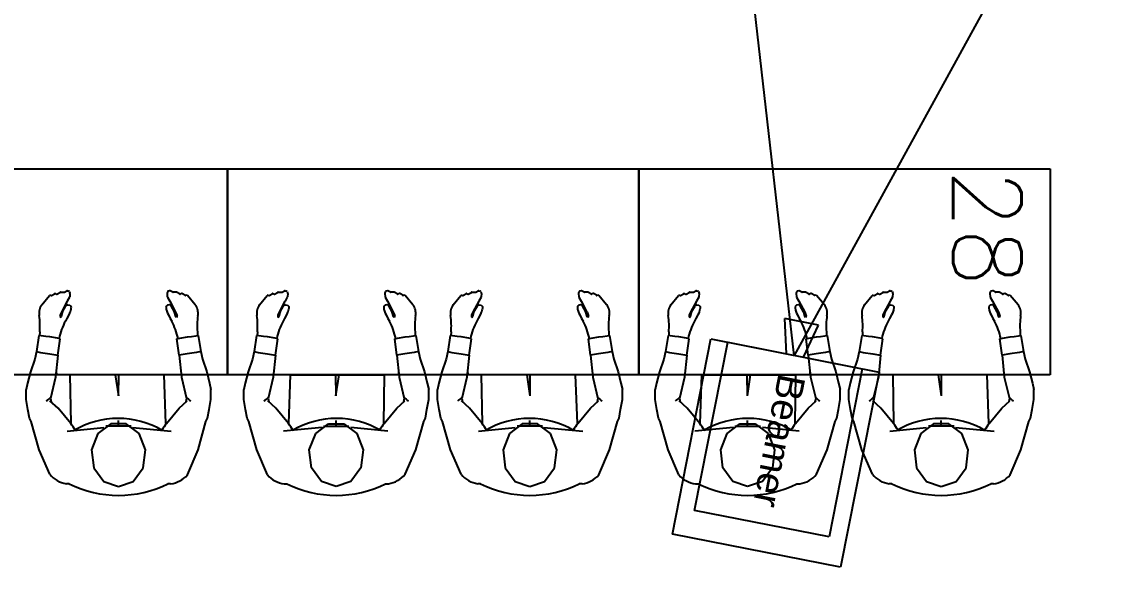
# Model space of a CAD drawing. Header units: metres. Extents: x -1 to 148, y -1 to 108.
# Drawn here: x 37.406 to 40.569, y 45.834 to 47.425 of the extents above; entities that cross this region are included whole.
import ezdxf

# ---------------------------------------------------------------- set-up
doc = ezdxf.new("R2010")
doc.units = ezdxf.units.M
doc.header["$MEASUREMENT"] = 0
doc.layers.add('Unchanged', color=8, linetype='CONTINUOUS')
doc.styles.add('ARIAL', font='arial.ttf')
doc.styles.get("Standard").update_dxf_attribs({"font": 'romans.shx', "width": 0.7})

msp = doc.modelspace()

# ---------------------------------------------------------------- linework, layer by layer
at = {"layer": 'Unchanged'}
for p, q in [((39.6584, 46.4516), (39.1351, 51.0387)), ((41.8823, 50.4976), (39.6584, 46.4516)), ((37.5103, 46.6312), (37.5172, 46.6357)), ((37.5187, 46.6361), (37.5289, 46.6361)), ((37.5301, 46.6364), (37.5373, 46.6399)), ((37.539, 46.6401), (37.5425, 46.6395)), ((37.5446, 46.6379), (37.5462, 46.6341)), ((37.8315, 46.6379), (37.8299, 46.6341)), ((37.8372, 46.6401), (37.8337, 46.6395)), ((37.846, 46.6364), (37.8389, 46.6399)), ((37.8574, 46.6361), (37.8473, 46.6361)), ((37.8658, 46.6312), (37.859, 46.6357)), ((38.1454, 46.6312), (38.1522, 46.6357)), ((38.1538, 46.6361), (38.1639, 46.6361)), ((38.1652, 46.6364), (38.1723, 46.6399)), ((38.174, 46.6401), (38.1776, 46.6395)), ((38.1797, 46.6379), (38.1813, 46.6341)), ((38.4666, 46.6379), (38.465, 46.6341)), ((38.4722, 46.6401), (38.4687, 46.6395)), ((38.4811, 46.6364), (38.4739, 46.6399)), ((38.4925, 46.6361), (38.4823, 46.6361)), ((38.5009, 46.6312), (38.494, 46.6357)), ((38.7103, 46.6312), (38.7172, 46.6357)), ((38.7187, 46.6361), (38.7289, 46.6361)), ((38.7301, 46.6364), (38.7373, 46.6399)), ((38.739, 46.6401), (38.7425, 46.6395)), ((38.7446, 46.6379), (38.7462, 46.6341)), ((39.0315, 46.6379), (39.0299, 46.6341)), ((39.0372, 46.6401), (39.0337, 46.6395)), ((39.046, 46.6364), (39.0389, 46.6399)), ((39.0574, 46.6361), (39.0473, 46.6361)), ((39.0658, 46.6312), (39.059, 46.6357)), ((39.3454, 46.6312), (39.3522, 46.6357)), ((39.3538, 46.6361), (39.3639, 46.6361)), ((39.3652, 46.6364), (39.3723, 46.6399)), ((39.374, 46.6401), (39.3776, 46.6395)), ((39.3797, 46.6379), (39.3813, 46.6341)), ((39.6666, 46.6379), (39.665, 46.6341)), ((39.6722, 46.6401), (39.6687, 46.6395)), ((39.6811, 46.6364), (39.6739, 46.6399)), ((39.6925, 46.6361), (39.6823, 46.6361)), ((39.7009, 46.6312), (39.694, 46.6357)), ((39.9103, 46.6312), (39.9172, 46.6357)), ((39.9187, 46.6361), (39.9289, 46.6361)), ((39.9301, 46.6364), (39.9373, 46.6399)), ((39.939, 46.6401), (39.9425, 46.6395)), ((39.9446, 46.6379), (39.9462, 46.6341)), ((40.2315, 46.6379), (40.2299, 46.6341)), ((40.2372, 46.6401), (40.2337, 46.6395)), ((40.246, 46.6364), (40.2389, 46.6399)), ((40.2574, 46.6361), (40.2473, 46.6361)), ((40.2658, 46.6312), (40.259, 46.6357)), ((37.4643, 46.5998), (37.4868, 46.6261)), ((37.4892, 46.6271), (37.4926, 46.6269)), ((37.4943, 46.6273), (37.501, 46.6317)), ((37.5033, 46.6321), (37.5081, 46.6308)), ((37.5386, 46.6101), (37.5217, 46.5784)), ((37.5454, 46.6216), (37.5386, 46.6102)), ((37.5465, 46.6328), (37.5457, 46.6229)), ((37.8297, 46.6328), (37.8304, 46.6229)), ((37.8308, 46.6216), (37.8376, 46.6102)), ((37.8376, 46.6101), (37.8544, 46.5784)), ((37.8728, 46.6321), (37.8681, 46.6308)), ((37.8818, 46.6273), (37.8751, 46.6317)), ((37.887, 46.6271), (37.8836, 46.6269)), ((37.9119, 46.5998), (37.8893, 46.6261)), ((38.0993, 46.5998), (38.1219, 46.6261)), ((38.1242, 46.6271), (38.1276, 46.6269)), ((38.1294, 46.6273), (38.1361, 46.6317)), ((38.1384, 46.6321), (38.1431, 46.6308)), ((38.1736, 46.6101), (38.1568, 46.5784)), ((38.1804, 46.6216), (38.1737, 46.6102)), ((38.1815, 46.6328), (38.1808, 46.6229)), ((38.4647, 46.6328), (38.4655, 46.6229)), ((38.4658, 46.6216), (38.4726, 46.6102)), ((38.4727, 46.6101), (38.4895, 46.5784)), ((38.5079, 46.6321), (38.5032, 46.6308)), ((38.5169, 46.6273), (38.5102, 46.6317)), ((38.522, 46.6271), (38.5186, 46.6269)), ((38.5469, 46.5998), (38.5244, 46.6261)), ((38.6643, 46.5998), (38.6868, 46.6261)), ((38.6892, 46.6271), (38.6926, 46.6269)), ((38.6943, 46.6273), (38.701, 46.6317)), ((38.7033, 46.6321), (38.7081, 46.6308)), ((38.7386, 46.6101), (38.7217, 46.5784)), ((38.7454, 46.6216), (38.7386, 46.6102)), ((38.7465, 46.6328), (38.7457, 46.6229)), ((39.0297, 46.6328), (39.0304, 46.6229)), ((39.0308, 46.6216), (39.0376, 46.6102)), ((39.0376, 46.6101), (39.0544, 46.5784)), ((39.0728, 46.6321), (39.0681, 46.6308)), ((39.0818, 46.6273), (39.0751, 46.6317)), ((39.087, 46.6271), (39.0836, 46.6269)), ((39.1119, 46.5998), (39.0893, 46.6261)), ((39.2993, 46.5998), (39.3219, 46.6261)), ((39.3242, 46.6271), (39.3276, 46.6269)), ((39.3294, 46.6273), (39.3361, 46.6317)), ((39.3384, 46.6321), (39.3431, 46.6308)), ((39.3736, 46.6101), (39.3568, 46.5784)), ((39.3804, 46.6216), (39.3737, 46.6102)), ((39.3815, 46.6328), (39.3808, 46.6229)), ((39.6647, 46.6328), (39.6655, 46.6229)), ((39.6658, 46.6216), (39.6726, 46.6102)), ((39.6727, 46.6101), (39.6895, 46.5784)), ((39.7079, 46.6321), (39.7032, 46.6308)), ((39.7169, 46.6273), (39.7102, 46.6317)), ((39.722, 46.6271), (39.7186, 46.6269)), ((39.7469, 46.5998), (39.7244, 46.6261)), ((39.8643, 46.5998), (39.8868, 46.6261)), ((39.8892, 46.6271), (39.8926, 46.6269)), ((39.8943, 46.6273), (39.901, 46.6317)), ((39.9033, 46.6321), (39.9081, 46.6308)), ((39.9386, 46.6101), (39.9217, 46.5784)), ((39.9454, 46.6216), (39.9386, 46.6102)), ((39.9465, 46.6328), (39.9457, 46.6229)), ((40.2297, 46.6328), (40.2304, 46.6229)), ((40.2308, 46.6216), (40.2376, 46.6102)), ((40.2376, 46.6101), (40.2544, 46.5784)), ((40.2728, 46.6321), (40.2681, 46.6308)), ((40.2818, 46.6273), (40.2751, 46.6317)), ((40.287, 46.6271), (40.2836, 46.6269)), ((40.3119, 46.5998), (40.2893, 46.6261)), ((37.5216, 46.5782), (37.5179, 46.5692)), ((37.5213, 46.5649), (37.5245, 46.5779)), ((37.5247, 46.5785), (37.5347, 46.5965)), ((37.5365, 46.598), (37.5391, 46.5997)), ((37.5403, 46.5998), (37.5456, 46.5988)), ((37.5452, 46.5752), (37.5427, 46.5701)), ((37.5467, 46.5784), (37.5452, 46.5752)), ((37.5456, 46.5988), (37.5479, 46.5963)), ((37.5482, 46.5837), (37.5467, 46.5784)), ((37.5479, 46.5963), (37.5494, 46.5941)), ((37.5489, 46.5862), (37.5482, 46.5837)), ((37.5494, 46.5895), (37.5489, 46.5862)), ((37.5494, 46.5941), (37.5496, 46.5926)), ((37.5496, 46.5926), (37.5494, 46.5895)), ((37.8267, 46.5941), (37.8265, 46.5926)), ((37.8265, 46.5926), (37.8268, 46.5895)), ((37.8283, 46.5963), (37.8267, 46.5941)), ((37.8268, 46.5895), (37.8273, 46.5862)), ((37.8273, 46.5862), (37.828, 46.5837)), ((37.828, 46.5837), (37.8295, 46.5784)), ((37.8306, 46.5988), (37.8283, 46.5963)), ((37.8295, 46.5784), (37.8309, 46.5752)), ((37.8358, 46.5998), (37.8306, 46.5988)), ((37.8309, 46.5752), (37.8335, 46.5701)), ((37.8397, 46.598), (37.837, 46.5997)), ((37.8514, 46.5785), (37.8415, 46.5965)), ((37.8549, 46.5649), (37.8516, 46.5779)), ((37.8546, 46.5782), (37.8582, 46.5692)), ((38.1567, 46.5782), (38.153, 46.5692)), ((38.1563, 46.5649), (38.1596, 46.5779)), ((38.1598, 46.5785), (38.1697, 46.5965)), ((38.1716, 46.598), (38.1742, 46.5997)), ((38.1754, 46.5998), (38.1806, 46.5988)), ((38.1803, 46.5752), (38.1777, 46.5701)), ((38.1817, 46.5784), (38.1803, 46.5752)), ((38.1806, 46.5988), (38.1829, 46.5963)), ((38.1832, 46.5837), (38.1817, 46.5784)), ((38.1829, 46.5963), (38.1845, 46.5941)), ((38.1839, 46.5862), (38.1832, 46.5837)), ((38.1844, 46.5895), (38.1839, 46.5862)), ((38.1847, 46.5926), (38.1844, 46.5895)), ((38.1845, 46.5941), (38.1847, 46.5926)), ((38.4618, 46.5941), (38.4616, 46.5926)), ((38.4616, 46.5926), (38.4618, 46.5895)), ((38.4633, 46.5963), (38.4618, 46.5941)), ((38.4618, 46.5895), (38.4623, 46.5862)), ((38.4623, 46.5862), (38.463, 46.5837)), ((38.463, 46.5837), (38.4645, 46.5784)), ((38.4656, 46.5988), (38.4633, 46.5963)), ((38.4645, 46.5784), (38.466, 46.5752)), ((38.4709, 46.5998), (38.4656, 46.5988)), ((38.466, 46.5752), (38.4685, 46.5701)), ((38.4747, 46.598), (38.4721, 46.5997)), ((38.4865, 46.5785), (38.4765, 46.5965)), ((38.4899, 46.5649), (38.4867, 46.5779)), ((38.4896, 46.5782), (38.4933, 46.5692)), ((38.7216, 46.5782), (38.7179, 46.5692)), ((38.7213, 46.5649), (38.7245, 46.5779)), ((38.7247, 46.5785), (38.7347, 46.5965)), ((38.7365, 46.598), (38.7391, 46.5997)), ((38.7403, 46.5998), (38.7456, 46.5988)), ((38.7452, 46.5752), (38.7427, 46.5701)), ((38.7467, 46.5784), (38.7452, 46.5752)), ((38.7456, 46.5988), (38.7479, 46.5963)), ((38.7482, 46.5837), (38.7467, 46.5784)), ((38.7479, 46.5963), (38.7494, 46.5941)), ((38.7489, 46.5862), (38.7482, 46.5837)), ((38.7494, 46.5895), (38.7489, 46.5862)), ((38.7494, 46.5941), (38.7496, 46.5926)), ((38.7496, 46.5926), (38.7494, 46.5895)), ((39.0267, 46.5941), (39.0265, 46.5926)), ((39.0265, 46.5926), (39.0268, 46.5895)), ((39.0283, 46.5963), (39.0267, 46.5941)), ((39.0268, 46.5895), (39.0273, 46.5862)), ((39.0273, 46.5862), (39.028, 46.5837)), ((39.028, 46.5837), (39.0295, 46.5784)), ((39.0306, 46.5988), (39.0283, 46.5963)), ((39.0295, 46.5784), (39.0309, 46.5752)), ((39.0358, 46.5998), (39.0306, 46.5988)), ((39.0309, 46.5752), (39.0335, 46.5701)), ((39.0397, 46.598), (39.037, 46.5997)), ((39.0514, 46.5785), (39.0415, 46.5965)), ((39.0549, 46.5649), (39.0516, 46.5779)), ((39.0546, 46.5782), (39.0582, 46.5692)), ((39.3567, 46.5782), (39.353, 46.5692)), ((39.3563, 46.5649), (39.3596, 46.5779)), ((39.3598, 46.5785), (39.3697, 46.5965)), ((39.3716, 46.598), (39.3742, 46.5997)), ((39.3754, 46.5998), (39.3806, 46.5988)), ((39.3803, 46.5752), (39.3777, 46.5701)), ((39.3817, 46.5784), (39.3803, 46.5752)), ((39.3806, 46.5988), (39.3829, 46.5963)), ((39.3832, 46.5837), (39.3817, 46.5784)), ((39.3829, 46.5963), (39.3845, 46.5941)), ((39.3839, 46.5862), (39.3832, 46.5837)), ((39.3844, 46.5895), (39.3839, 46.5862)), ((39.3847, 46.5926), (39.3844, 46.5895)), ((39.3845, 46.5941), (39.3847, 46.5926)), ((39.6618, 46.5941), (39.6616, 46.5926)), ((39.6616, 46.5926), (39.6618, 46.5895)), ((39.6633, 46.5963), (39.6618, 46.5941)), ((39.6618, 46.5895), (39.6623, 46.5862)), ((39.6623, 46.5862), (39.663, 46.5837)), ((39.663, 46.5837), (39.6645, 46.5784)), ((39.6656, 46.5988), (39.6633, 46.5963)), ((39.6645, 46.5784), (39.666, 46.5752)), ((39.6709, 46.5998), (39.6656, 46.5988)), ((39.666, 46.5752), (39.6685, 46.5701)), ((39.6747, 46.598), (39.6721, 46.5997)), ((39.6865, 46.5785), (39.6765, 46.5965)), ((39.6899, 46.5649), (39.6867, 46.5779)), ((39.6896, 46.5782), (39.6933, 46.5692)), ((39.9216, 46.5782), (39.9179, 46.5692)), ((39.9213, 46.5649), (39.9245, 46.5779)), ((39.9247, 46.5785), (39.9347, 46.5965)), ((39.9365, 46.598), (39.9391, 46.5997)), ((39.9403, 46.5998), (39.9456, 46.5988)), ((39.9452, 46.5752), (39.9427, 46.5701)), ((39.9467, 46.5784), (39.9452, 46.5752)), ((39.9456, 46.5988), (39.9479, 46.5963)), ((39.9482, 46.5837), (39.9467, 46.5784)), ((39.9479, 46.5963), (39.9494, 46.5941)), ((39.9489, 46.5862), (39.9482, 46.5837)), ((39.9494, 46.5895), (39.9489, 46.5862)), ((39.9494, 46.5941), (39.9496, 46.5926)), ((39.9496, 46.5926), (39.9494, 46.5895)), ((40.2267, 46.5941), (40.2265, 46.5926)), ((40.2265, 46.5926), (40.2268, 46.5895)), ((40.2283, 46.5963), (40.2267, 46.5941)), ((40.2268, 46.5895), (40.2273, 46.5862)), ((40.2273, 46.5862), (40.228, 46.5837)), ((40.228, 46.5837), (40.2295, 46.5784)), ((40.2306, 46.5988), (40.2283, 46.5963)), ((40.2295, 46.5784), (40.2309, 46.5752)), ((40.2358, 46.5998), (40.2306, 46.5988)), ((40.2309, 46.5752), (40.2335, 46.5701)), ((40.2397, 46.598), (40.237, 46.5997)), ((40.2514, 46.5785), (40.2415, 46.5965)), ((40.2549, 46.5649), (40.2516, 46.5779)), ((40.2546, 46.5782), (40.2582, 46.5692)), ((37.5178, 46.5686), (37.5173, 46.5661)), ((37.5184, 46.5634), (37.5193, 46.5627)), ((37.5193, 46.5627), (37.5201, 46.5632)), ((37.5374, 46.5591), (37.533, 46.5518)), ((37.5427, 46.5701), (37.5374, 46.5591)), ((37.8335, 46.5701), (37.8388, 46.5591)), ((37.8388, 46.5591), (37.8431, 46.5518)), ((37.8569, 46.5627), (37.8561, 46.5632)), ((37.8577, 46.5634), (37.8569, 46.5627)), ((37.8584, 46.5686), (37.8588, 46.5661)), ((38.1528, 46.5686), (38.1524, 46.5661)), ((38.1535, 46.5634), (38.1543, 46.5627)), ((38.1543, 46.5627), (38.1551, 46.5632)), ((38.1724, 46.5591), (38.1681, 46.5518)), ((38.1777, 46.5701), (38.1724, 46.5591)), ((38.4685, 46.5701), (38.4738, 46.5591)), ((38.4738, 46.5591), (38.4782, 46.5518)), ((38.4919, 46.5627), (38.4911, 46.5632)), ((38.4928, 46.5634), (38.4919, 46.5627)), ((38.4935, 46.5686), (38.4939, 46.5661)), ((38.7178, 46.5686), (38.7173, 46.5661)), ((38.7184, 46.5634), (38.7193, 46.5627)), ((38.7193, 46.5627), (38.7201, 46.5632)), ((38.7374, 46.5591), (38.733, 46.5518)), ((38.7427, 46.5701), (38.7374, 46.5591)), ((39.0335, 46.5701), (39.0388, 46.5591)), ((39.0388, 46.5591), (39.0431, 46.5518)), ((39.0569, 46.5627), (39.0561, 46.5632)), ((39.0577, 46.5634), (39.0569, 46.5627)), ((39.0584, 46.5686), (39.0588, 46.5661)), ((39.3528, 46.5686), (39.3524, 46.5661)), ((39.3535, 46.5634), (39.3543, 46.5627)), ((39.3543, 46.5627), (39.3551, 46.5632)), ((39.3724, 46.5591), (39.3681, 46.5518)), ((39.3777, 46.5701), (39.3724, 46.5591)), ((39.7296, 46.5399), (39.6315, 46.5593)), ((39.6367, 46.4563), (39.6315, 46.5593)), ((39.6685, 46.5701), (39.6738, 46.5591)), ((39.6738, 46.5591), (39.6782, 46.5518)), ((39.6857, 46.4467), (39.7296, 46.5399)), ((39.6919, 46.5627), (39.6911, 46.5632)), ((39.6928, 46.5634), (39.6919, 46.5627)), ((39.6935, 46.5686), (39.6939, 46.5661)), ((39.9178, 46.5686), (39.9173, 46.5661)), ((39.9184, 46.5634), (39.9193, 46.5627)), ((39.9193, 46.5627), (39.9201, 46.5632)), ((39.9374, 46.5591), (39.933, 46.5518)), ((39.9427, 46.5701), (39.9374, 46.5591)), ((40.2335, 46.5701), (40.2388, 46.5591)), ((40.2388, 46.5591), (40.2431, 46.5518)), ((40.2569, 46.5627), (40.2561, 46.5632)), ((40.2577, 46.5634), (40.2569, 46.5627)), ((40.2584, 46.5686), (40.2588, 46.5661)), ((37.4559, 46.5102), (37.4484, 46.4632)), ((37.4625, 46.5092), (37.4559, 46.5102)), ((37.4581, 46.5202), (37.4577, 46.51)), ((37.4581, 46.5202), (37.4577, 46.51)), ((37.4756, 46.5074), (37.4625, 46.5092)), ((37.4873, 46.5056), (37.4756, 46.5074)), ((37.8889, 46.5056), (37.9006, 46.5074)), ((37.9006, 46.5074), (37.9136, 46.5092)), ((37.9136, 46.5092), (37.9203, 46.5102)), ((37.918, 46.5202), (37.9185, 46.51)), ((37.918, 46.5202), (37.9185, 46.51)), ((37.9203, 46.5102), (37.9278, 46.4632)), ((38.0909, 46.5102), (38.0834, 46.4632)), ((38.0976, 46.5092), (38.0909, 46.5102)), ((38.0932, 46.5202), (38.0928, 46.51)), ((38.0932, 46.5202), (38.0928, 46.51)), ((38.1107, 46.5074), (38.0976, 46.5092)), ((38.1223, 46.5056), (38.1107, 46.5074)), ((38.5239, 46.5056), (38.5356, 46.5074)), ((38.5356, 46.5074), (38.5487, 46.5092)), ((38.5487, 46.5092), (38.5553, 46.5102)), ((38.5531, 46.5202), (38.5535, 46.51)), ((38.5531, 46.5202), (38.5535, 46.51)), ((38.5553, 46.5102), (38.5628, 46.4632)), ((38.6559, 46.5102), (38.6484, 46.4632)), ((38.6625, 46.5092), (38.6559, 46.5102)), ((38.6581, 46.5202), (38.6577, 46.51)), ((38.6581, 46.5202), (38.6577, 46.51)), ((38.6756, 46.5074), (38.6625, 46.5092)), ((38.6873, 46.5056), (38.6756, 46.5074)), ((39.0889, 46.5056), (39.1006, 46.5074)), ((39.1006, 46.5074), (39.1136, 46.5092)), ((39.1136, 46.5092), (39.1203, 46.5102)), ((39.118, 46.5202), (39.1185, 46.51)), ((39.118, 46.5202), (39.1185, 46.51)), ((39.1203, 46.5102), (39.1278, 46.4632)), ((39.2909, 46.5102), (39.2834, 46.4632)), ((39.2976, 46.5092), (39.2909, 46.5102)), ((39.2932, 46.5202), (39.2928, 46.51)), ((39.2932, 46.5202), (39.2928, 46.51)), ((39.3107, 46.5074), (39.2976, 46.5092)), ((39.3223, 46.5056), (39.3107, 46.5074)), ((39.7239, 46.5056), (39.7356, 46.5074)), ((39.7356, 46.5074), (39.7487, 46.5092)), ((39.7487, 46.5092), (39.7553, 46.5102)), ((39.7531, 46.5202), (39.7535, 46.51)), ((39.7531, 46.5202), (39.7535, 46.51)), ((39.7553, 46.5102), (39.7628, 46.4632)), ((39.8559, 46.5102), (39.8484, 46.4632)), ((39.8625, 46.5092), (39.8559, 46.5102)), ((39.8581, 46.5202), (39.8577, 46.51)), ((39.8581, 46.5202), (39.8577, 46.51)), ((39.8756, 46.5074), (39.8625, 46.5092)), ((39.8873, 46.5056), (39.8756, 46.5074)), ((40.2889, 46.5056), (40.3006, 46.5074)), ((40.3006, 46.5074), (40.3136, 46.5092)), ((40.3136, 46.5092), (40.3203, 46.5102)), ((40.318, 46.5202), (40.3185, 46.51)), ((40.318, 46.5202), (40.3185, 46.51)), ((40.3203, 46.5102), (40.3278, 46.4632)), ((37.5096, 46.5018), (37.4873, 46.5056)), ((37.5176, 46.5005), (37.5096, 46.5018)), ((37.5111, 46.4523), (37.5176, 46.5005)), ((37.8586, 46.5005), (37.8666, 46.5018)), ((37.8651, 46.4523), (37.8586, 46.5005)), ((37.8666, 46.5018), (37.8889, 46.5056)), ((38.1446, 46.5018), (38.1223, 46.5056)), ((38.1526, 46.5005), (38.1446, 46.5018)), ((38.1461, 46.4523), (38.1526, 46.5005)), ((38.4936, 46.5005), (38.5016, 46.5018)), ((38.5001, 46.4523), (38.4936, 46.5005)), ((38.5016, 46.5018), (38.5239, 46.5056)), ((38.7096, 46.5018), (38.6873, 46.5056)), ((38.7176, 46.5005), (38.7096, 46.5018)), ((38.7111, 46.4523), (38.7176, 46.5005)), ((39.0586, 46.5005), (39.0666, 46.5018)), ((39.0651, 46.4523), (39.0586, 46.5005)), ((39.0666, 46.5018), (39.0889, 46.5056)), ((39.3035, 45.931), (39.416, 46.5)), ((39.3446, 46.5018), (39.3223, 46.5056)), ((39.3526, 46.5005), (39.3446, 46.5018)), ((39.3461, 46.4523), (39.3526, 46.5005)), ((39.3684, 45.9997), (39.465, 46.4902)), ((39.416, 46.5), (39.9065, 46.403)), ((39.465, 46.4902), (39.8575, 46.4129)), ((39.6936, 46.5005), (39.7016, 46.5018)), ((39.7001, 46.4523), (39.6936, 46.5005)), ((39.7016, 46.5018), (39.7239, 46.5056)), ((39.9096, 46.5018), (39.8873, 46.5056)), ((39.9176, 46.5005), (39.9096, 46.5018)), ((39.9111, 46.4523), (39.9176, 46.5005)), ((40.2586, 46.5005), (40.2666, 46.5018)), ((40.2651, 46.4523), (40.2586, 46.5005)), ((40.2666, 46.5018), (40.2889, 46.5056)), ((37.4484, 46.4632), (37.4435, 46.4407)), ((37.4487, 46.4647), (37.4484, 46.4632)), ((37.4484, 46.4632), (37.4605, 46.4605)), ((37.4605, 46.4605), (37.4879, 46.4562)), ((37.4879, 46.4562), (37.5111, 46.4523)), ((37.5111, 46.4523), (37.5044, 46.3884)), ((37.8883, 46.4562), (37.8651, 46.4523)), ((37.8651, 46.4523), (37.8718, 46.3884)), ((37.9157, 46.4605), (37.8883, 46.4562)), ((37.9278, 46.4632), (37.9157, 46.4605)), ((37.9274, 46.4647), (37.9278, 46.4632)), ((37.9278, 46.4632), (37.9326, 46.4407)), ((38.0834, 46.4632), (38.0786, 46.4407)), ((38.0838, 46.4647), (38.0834, 46.4632)), ((38.0834, 46.4632), (38.0956, 46.4605)), ((38.0956, 46.4605), (38.1229, 46.4562)), ((38.1229, 46.4562), (38.1461, 46.4523)), ((38.1461, 46.4523), (38.1394, 46.3884)), ((38.5233, 46.4562), (38.5001, 46.4523)), ((38.5001, 46.4523), (38.5068, 46.3884)), ((38.5507, 46.4605), (38.5233, 46.4562)), ((38.5628, 46.4632), (38.5507, 46.4605)), ((38.5625, 46.4647), (38.5628, 46.4632)), ((38.5628, 46.4632), (38.5677, 46.4407)), ((38.6484, 46.4632), (38.6435, 46.4407)), ((38.6487, 46.4647), (38.6484, 46.4632)), ((38.6484, 46.4632), (38.6605, 46.4605)), ((38.6605, 46.4605), (38.6879, 46.4562)), ((38.6879, 46.4562), (38.7111, 46.4523)), ((38.7111, 46.4523), (38.7044, 46.3884)), ((39.0883, 46.4562), (39.0651, 46.4523)), ((39.0651, 46.4523), (39.0718, 46.3884)), ((39.1157, 46.4605), (39.0883, 46.4562)), ((39.1278, 46.4632), (39.1157, 46.4605)), ((39.1274, 46.4647), (39.1278, 46.4632)), ((39.1278, 46.4632), (39.1326, 46.4407)), ((39.2834, 46.4632), (39.2786, 46.4407)), ((39.2838, 46.4647), (39.2834, 46.4632)), ((39.2834, 46.4632), (39.2956, 46.4605)), ((39.2956, 46.4605), (39.3229, 46.4562)), ((39.3229, 46.4562), (39.3461, 46.4523)), ((39.3461, 46.4523), (39.3394, 46.3884)), ((39.6367, 46.4563), (39.6857, 46.4467)), ((39.6612, 46.4516), (39.6612, 46.4516)), ((39.7233, 46.4562), (39.7001, 46.4523)), ((39.7001, 46.4523), (39.7068, 46.3884)), ((39.7507, 46.4605), (39.7233, 46.4562)), ((39.7628, 46.4632), (39.7507, 46.4605)), ((39.7625, 46.4647), (39.7628, 46.4632)), ((39.7628, 46.4632), (39.7677, 46.4407)), ((39.8484, 46.4632), (39.8435, 46.4407)), ((39.8487, 46.4647), (39.8484, 46.4632)), ((39.8484, 46.4632), (39.8605, 46.4605)), ((39.8605, 46.4605), (39.8879, 46.4562)), ((39.8879, 46.4562), (39.9111, 46.4523)), ((39.9111, 46.4523), (39.9044, 46.3884)), ((40.2883, 46.4562), (40.2651, 46.4523)), ((40.2651, 46.4523), (40.2718, 46.3884)), ((40.3157, 46.4605), (40.2883, 46.4562)), ((40.3278, 46.4632), (40.3157, 46.4605)), ((40.3274, 46.4647), (40.3278, 46.4632)), ((40.3278, 46.4632), (40.3326, 46.4407)), ((37.4435, 46.4407), (37.431, 46.4043)), ((37.9326, 46.4407), (37.9452, 46.4043)), ((38.0786, 46.4407), (38.0661, 46.4043)), ((38.5677, 46.4407), (38.5802, 46.4043)), ((38.6435, 46.4407), (38.631, 46.4043)), ((39.1326, 46.4407), (39.1452, 46.4043)), ((39.2786, 46.4407), (39.2661, 46.4043)), ((39.8575, 46.4129), (39.7608, 45.9224)), ((39.7677, 46.4407), (39.7802, 46.4043)), ((39.8435, 46.4407), (39.831, 46.4043)), ((40.3326, 46.4407), (40.3452, 46.4043)), ((37.431, 46.4043), (37.4226, 46.3711)), ((37.5044, 46.3884), (37.4896, 46.3266)), ((37.506, 46.4036), (37.5063, 46.4025)), ((37.5063, 46.4025), (37.5065, 46.4014)), ((37.5065, 46.4014), (37.5067, 46.4002)), ((37.5067, 46.4002), (37.5068, 46.3991)), ((37.5068, 46.3991), (37.5068, 46.3979)), ((37.5497, 46.2538), (37.5472, 46.3956)), ((37.8214, 46.3956), (37.5472, 46.3956)), ((37.6889, 46.3337), (37.6797, 46.3956)), ((37.6884, 46.3337), (37.6891, 46.3956)), ((37.8264, 46.2538), (37.8214, 46.3956)), ((37.8718, 46.3884), (37.8865, 46.3266)), ((37.9452, 46.4043), (37.9536, 46.3711)), ((38.0661, 46.4043), (38.0576, 46.3711)), ((38.1394, 46.3884), (38.1247, 46.3266)), ((38.1848, 46.2538), (38.1898, 46.3956)), ((38.1898, 46.3956), (38.464, 46.3956)), ((38.3228, 46.3337), (38.3222, 46.3956)), ((38.3223, 46.3337), (38.3315, 46.3956)), ((38.4615, 46.2538), (38.464, 46.3956)), ((38.5045, 46.4002), (38.5044, 46.3991)), ((38.5044, 46.3991), (38.5044, 46.3979)), ((38.5047, 46.4014), (38.5045, 46.4002)), ((38.5049, 46.4025), (38.5047, 46.4014)), ((38.5052, 46.4036), (38.5049, 46.4025)), ((38.5068, 46.3884), (38.5216, 46.3266)), ((38.5802, 46.4043), (38.5886, 46.3711)), ((38.631, 46.4043), (38.6226, 46.3711)), ((38.7044, 46.3884), (38.6896, 46.3266)), ((38.706, 46.4036), (38.7063, 46.4025)), ((38.7063, 46.4025), (38.7065, 46.4014)), ((38.7065, 46.4014), (38.7067, 46.4002)), ((38.7067, 46.4002), (38.7068, 46.3991)), ((38.7068, 46.3991), (38.7068, 46.3979)), ((38.7497, 46.2538), (38.7472, 46.3956)), ((39.0214, 46.3956), (38.7472, 46.3956)), ((38.8889, 46.3337), (38.8797, 46.3956)), ((38.8884, 46.3337), (38.8891, 46.3956)), ((39.0264, 46.2538), (39.0214, 46.3956)), ((39.0718, 46.3884), (39.0865, 46.3266)), ((39.1452, 46.4043), (39.1536, 46.3711)), ((39.2661, 46.4043), (39.2576, 46.3711)), ((39.3394, 46.3884), (39.3247, 46.3266)), ((39.3848, 46.2538), (39.3898, 46.3956)), ((39.3898, 46.3956), (39.664, 46.3956)), ((39.5228, 46.3337), (39.5222, 46.3956)), ((39.5223, 46.3337), (39.5315, 46.3956)), ((39.6615, 46.2538), (39.664, 46.3956)), ((39.7045, 46.4002), (39.7044, 46.3991)), ((39.7044, 46.3991), (39.7044, 46.3979)), ((39.7047, 46.4014), (39.7045, 46.4002)), ((39.7049, 46.4025), (39.7047, 46.4014)), ((39.7052, 46.4036), (39.7049, 46.4025)), ((39.7068, 46.3884), (39.7216, 46.3266)), ((39.7802, 46.4043), (39.7886, 46.3711)), ((39.9065, 46.403), (39.794, 45.834)), ((39.831, 46.4043), (39.8226, 46.3711)), ((39.9044, 46.3884), (39.8896, 46.3266)), ((39.906, 46.4036), (39.9063, 46.4025)), ((39.9063, 46.4025), (39.9065, 46.4014)), ((39.9065, 46.4014), (39.9067, 46.4002)), ((39.9067, 46.4002), (39.9068, 46.3991)), ((39.9068, 46.3991), (39.9068, 46.3979)), ((39.9497, 46.2538), (39.9472, 46.3956)), ((40.2214, 46.3956), (39.9472, 46.3956)), ((40.0889, 46.3337), (40.0797, 46.3956)), ((40.0884, 46.3337), (40.0891, 46.3956)), ((40.2264, 46.2538), (40.2214, 46.3956)), ((40.2718, 46.3884), (40.2865, 46.3266)), ((40.3452, 46.4043), (40.3536, 46.3711)), ((37.4226, 46.3711), (37.4184, 46.3523)), ((37.4184, 46.3233), (37.4184, 46.3523)), ((37.9536, 46.3711), (37.9577, 46.3523)), ((37.9578, 46.3233), (37.9577, 46.3523)), ((38.0534, 46.3233), (38.0535, 46.3523)), ((38.0576, 46.3711), (38.0535, 46.3523)), ((38.5886, 46.3711), (38.5928, 46.3523)), ((38.5928, 46.3233), (38.5928, 46.3523)), ((38.6226, 46.3711), (38.6184, 46.3523)), ((38.6184, 46.3233), (38.6184, 46.3523)), ((39.1536, 46.3711), (39.1577, 46.3523)), ((39.1578, 46.3233), (39.1577, 46.3523)), ((39.2534, 46.3233), (39.2535, 46.3523)), ((39.2576, 46.3711), (39.2535, 46.3523)), ((39.7886, 46.3711), (39.7928, 46.3523)), ((39.7928, 46.3233), (39.7928, 46.3523)), ((39.8226, 46.3711), (39.8184, 46.3523)), ((39.8184, 46.3233), (39.8184, 46.3523)), ((40.3536, 46.3711), (40.3577, 46.3523)), ((40.3578, 46.3233), (40.3577, 46.3523)), ((37.4235, 46.2942), (37.4184, 46.3233)), ((37.5117, 46.2978), (37.4881, 46.3196)), ((37.4896, 46.3266), (37.4916, 46.3164)), ((37.8645, 46.2978), (37.888, 46.3196)), ((37.8865, 46.3266), (37.8846, 46.3164)), ((37.9527, 46.2942), (37.9578, 46.3233)), ((38.0585, 46.2942), (38.0534, 46.3233)), ((38.1467, 46.2978), (38.1232, 46.3196)), ((38.1247, 46.3266), (38.1267, 46.3164)), ((38.4995, 46.2978), (38.5231, 46.3196)), ((38.5216, 46.3266), (38.5196, 46.3164)), ((38.5878, 46.2942), (38.5928, 46.3233)), ((38.6235, 46.2942), (38.6184, 46.3233)), ((38.7117, 46.2978), (38.6881, 46.3196)), ((38.6896, 46.3266), (38.6916, 46.3164)), ((39.0645, 46.2978), (39.088, 46.3196)), ((39.0865, 46.3266), (39.0846, 46.3164)), ((39.1527, 46.2942), (39.1578, 46.3233)), ((39.2585, 46.2942), (39.2534, 46.3233)), ((39.3467, 46.2978), (39.3232, 46.3196)), ((39.3247, 46.3266), (39.3267, 46.3164)), ((39.6995, 46.2978), (39.7231, 46.3196)), ((39.7216, 46.3266), (39.7196, 46.3164)), ((39.7878, 46.2942), (39.7928, 46.3233)), ((39.8235, 46.2942), (39.8184, 46.3233)), ((39.9117, 46.2978), (39.8881, 46.3196)), ((39.8896, 46.3266), (39.8916, 46.3164)), ((40.2645, 46.2978), (40.288, 46.3196)), ((40.2865, 46.3266), (40.2846, 46.3164)), ((40.3527, 46.2942), (40.3578, 46.3233)), ((37.4281, 46.2687), (37.4235, 46.2942)), ((37.5486, 46.2538), (37.5117, 46.2978)), ((37.8276, 46.2538), (37.8645, 46.2978)), ((37.948, 46.2687), (37.9527, 46.2942)), ((38.0632, 46.2687), (38.0585, 46.2942)), ((38.1836, 46.2538), (38.1467, 46.2978)), ((38.4626, 46.2538), (38.4995, 46.2978)), ((38.5831, 46.2687), (38.5878, 46.2942)), ((38.6281, 46.2687), (38.6235, 46.2942)), ((38.7486, 46.2538), (38.7117, 46.2978)), ((39.0276, 46.2538), (39.0645, 46.2978)), ((39.148, 46.2687), (39.1527, 46.2942)), ((39.2632, 46.2687), (39.2585, 46.2942)), ((39.3836, 46.2538), (39.3467, 46.2978)), ((39.6626, 46.2538), (39.6995, 46.2978)), ((39.7831, 46.2687), (39.7878, 46.2942)), ((39.8281, 46.2687), (39.8235, 46.2942)), ((39.9486, 46.2538), (39.9117, 46.2978)), ((40.2276, 46.2538), (40.2645, 46.2978)), ((40.348, 46.2687), (40.3527, 46.2942)), ((37.4331, 46.2587), (37.4281, 46.2687)), ((37.4563, 46.1763), (37.4331, 46.2587)), ((37.6881, 46.2456), (37.6881, 46.2617)), ((37.9199, 46.1763), (37.9431, 46.2587)), ((37.9431, 46.2587), (37.948, 46.2687)), ((38.0681, 46.2587), (38.0632, 46.2687)), ((38.0913, 46.1763), (38.0681, 46.2587)), ((38.3231, 46.2456), (38.3231, 46.2617)), ((38.5549, 46.1763), (38.5782, 46.2587)), ((38.5782, 46.2587), (38.5831, 46.2687)), ((38.6331, 46.2587), (38.6281, 46.2687)), ((38.6563, 46.1763), (38.6331, 46.2587)), ((38.8881, 46.2456), (38.8881, 46.2617)), ((39.1199, 46.1763), (39.1431, 46.2587)), ((39.1431, 46.2587), (39.148, 46.2687)), ((39.2681, 46.2587), (39.2632, 46.2687)), ((39.2913, 46.1763), (39.2681, 46.2587)), ((39.5231, 46.2456), (39.5231, 46.2617)), ((39.7549, 46.1763), (39.7782, 46.2587)), ((39.7782, 46.2587), (39.7831, 46.2687)), ((39.8331, 46.2587), (39.8281, 46.2687)), ((39.8563, 46.1763), (39.8331, 46.2587)), ((40.0881, 46.2456), (40.0881, 46.2617)), ((40.3199, 46.1763), (40.3431, 46.2587)), ((40.3431, 46.2587), (40.348, 46.2687)), ((37.538, 46.2305), (37.6451, 46.2412)), ((37.6281, 46.2242), (37.6096, 46.1763)), ((37.6657, 46.2527), (37.6281, 46.2242)), ((37.7252, 46.2456), (37.651, 46.2456)), ((37.7104, 46.2527), (37.6657, 46.2527)), ((37.748, 46.2242), (37.7104, 46.2527)), ((37.7291, 46.2421), (37.842, 46.2305)), ((37.7666, 46.1763), (37.748, 46.2242)), ((38.2821, 46.2421), (38.1692, 46.2305)), ((38.2446, 46.1763), (38.2632, 46.2242)), ((38.2632, 46.2242), (38.3008, 46.2527)), ((38.286, 46.2456), (38.3602, 46.2456)), ((38.3008, 46.2527), (38.3455, 46.2527)), ((38.3455, 46.2527), (38.3831, 46.2242)), ((38.4732, 46.2305), (38.3661, 46.2412)), ((38.3831, 46.2242), (38.4016, 46.1763)), ((38.738, 46.2305), (38.8451, 46.2412)), ((38.8281, 46.2242), (38.8096, 46.1763)), ((38.8657, 46.2527), (38.8281, 46.2242)), ((38.9252, 46.2456), (38.851, 46.2456)), ((38.9104, 46.2527), (38.8657, 46.2527)), ((38.948, 46.2242), (38.9104, 46.2527)), ((38.9291, 46.2421), (39.042, 46.2305)), ((38.9666, 46.1763), (38.948, 46.2242)), ((39.4821, 46.2421), (39.3692, 46.2305)), ((39.4446, 46.1763), (39.4632, 46.2242)), ((39.4632, 46.2242), (39.5008, 46.2527)), ((39.486, 46.2456), (39.5602, 46.2456)), ((39.5008, 46.2527), (39.5455, 46.2527)), ((39.5455, 46.2527), (39.5831, 46.2242)), ((39.6732, 46.2305), (39.5661, 46.2412)), ((39.5831, 46.2242), (39.6016, 46.1763)), ((39.938, 46.2305), (40.0451, 46.2412)), ((40.0281, 46.2242), (40.0096, 46.1763)), ((40.0657, 46.2527), (40.0281, 46.2242)), ((40.1252, 46.2456), (40.051, 46.2456)), ((40.1104, 46.2527), (40.0657, 46.2527)), ((40.148, 46.2242), (40.1104, 46.2527)), ((40.1291, 46.2421), (40.242, 46.2305)), ((40.1666, 46.1763), (40.148, 46.2242)), ((37.4873, 46.1052), (37.4563, 46.1763)), ((37.6096, 46.1763), (37.6159, 46.1242)), ((37.7602, 46.1242), (37.7666, 46.1763)), ((37.8889, 46.1032), (37.9199, 46.1763)), ((38.1223, 46.1032), (38.0913, 46.1763)), ((38.251, 46.1242), (38.2446, 46.1763)), ((38.4016, 46.1763), (38.3953, 46.1242)), ((38.5239, 46.1052), (38.5549, 46.1763)), ((38.6873, 46.1052), (38.6563, 46.1763)), ((38.8096, 46.1763), (38.8159, 46.1242)), ((38.9602, 46.1242), (38.9666, 46.1763)), ((39.0889, 46.1032), (39.1199, 46.1763)), ((39.3223, 46.1032), (39.2913, 46.1763)), ((39.451, 46.1242), (39.4446, 46.1763)), ((39.6016, 46.1763), (39.5953, 46.1242)), ((39.7239, 46.1052), (39.7549, 46.1763)), ((39.8873, 46.1052), (39.8563, 46.1763)), ((40.0096, 46.1763), (40.0159, 46.1242)), ((40.1602, 46.1242), (40.1666, 46.1763)), ((40.2889, 46.1032), (40.3199, 46.1763)), ((37.6159, 46.1242), (37.6452, 46.0844)), ((37.731, 46.0844), (37.7602, 46.1242)), ((38.2802, 46.0844), (38.251, 46.1242)), ((38.3953, 46.1242), (38.366, 46.0844)), ((38.8159, 46.1242), (38.8452, 46.0844)), ((38.931, 46.0844), (38.9602, 46.1242)), ((39.4802, 46.0844), (39.451, 46.1242)), ((39.5953, 46.1242), (39.566, 46.0844)), ((40.0159, 46.1242), (40.0452, 46.0844)), ((40.131, 46.0844), (40.1602, 46.1242)), ((37.5441, 46.0775), (37.5361, 46.0775)), ((37.6452, 46.0844), (37.6881, 46.0695)), ((37.6881, 46.0695), (37.731, 46.0844)), ((37.8401, 46.0775), (37.8321, 46.0775)), ((38.1711, 46.0775), (38.1791, 46.0775)), ((38.3231, 46.0695), (38.2802, 46.0844)), ((38.366, 46.0844), (38.3231, 46.0695)), ((38.4671, 46.0775), (38.4751, 46.0775)), ((38.7441, 46.0775), (38.7361, 46.0775)), ((38.8452, 46.0844), (38.8881, 46.0695)), ((38.8881, 46.0695), (38.931, 46.0844)), ((39.0401, 46.0775), (39.0321, 46.0775)), ((39.3711, 46.0775), (39.3791, 46.0775)), ((39.5231, 46.0695), (39.4802, 46.0844)), ((39.566, 46.0844), (39.5231, 46.0695)), ((39.6671, 46.0775), (39.6751, 46.0775)), ((39.9441, 46.0775), (39.9361, 46.0775)), ((40.0452, 46.0844), (40.0881, 46.0695)), ((40.0881, 46.0695), (40.131, 46.0844)), ((40.2401, 46.0775), (40.2321, 46.0775)), ((39.7608, 45.9224), (39.3684, 45.9997)), ((39.794, 45.834), (39.3035, 45.931))]:
    msp.add_line(p, q, dxfattribs=at)
at = {"layer": 'Unchanged', "ltscale": 0.2}
for p, q in [((36.8056, 46.9956), (38.0056, 46.9956)), ((38.0056, 46.3956), (38.0056, 46.9956)), ((38.0056, 46.9956), (39.2056, 46.9956)), ((38.0056, 46.9956), (38.0056, 46.3956)), ((39.2056, 46.3956), (39.2056, 46.9956)), ((39.2056, 46.9956), (40.4056, 46.9956)), ((39.2056, 46.9956), (39.2056, 46.3956)), ((40.4056, 46.9956), (40.4056, 46.3956)), ((38.0056, 46.3956), (36.8056, 46.3956)), ((39.2056, 46.3956), (38.0056, 46.3956)), ((40.4056, 46.3956), (39.2056, 46.3956))]:
    msp.add_line(p, q, dxfattribs=at)
at = {"layer": 'Unchanged'}
for centre, radius, start, end in [((37.5187, 46.6333), 0.00283, 89.9348, 123.2747), ((37.5289, 46.639), 0.00283, 269.9348, 295.913), ((37.5385, 46.6373), 0.00283, 80.3241, 115.913), ((37.542, 46.6367), 0.00283, 23.0843, 80.3241), ((37.5436, 46.633), 0.00283, 355.8427, 23.0843), ((37.8325, 46.633), 0.00283, 156.9157, 184.1573), ((37.8341, 46.6367), 0.00283, 99.6759, 156.9157), ((37.8376, 46.6373), 0.00283, 64.087, 99.6759), ((37.8473, 46.639), 0.00283, 244.087, 270.0652), ((37.8574, 46.6333), 0.00283, 56.7253, 90.0652), ((38.1538, 46.6333), 0.00283, 89.9348, 123.2747), ((38.1639, 46.639), 0.00283, 269.9348, 295.913), ((38.1736, 46.6373), 0.00283, 80.3241, 115.913), ((38.1771, 46.6367), 0.00283, 23.0843, 80.3241), ((38.1787, 46.633), 0.00283, 355.8427, 23.0843), ((38.4676, 46.633), 0.00283, 156.9157, 184.1573), ((38.4692, 46.6367), 0.00283, 99.6759, 156.9157), ((38.4727, 46.6373), 0.00283, 64.087, 99.6759), ((38.4823, 46.639), 0.00283, 244.087, 270.0652), ((38.4925, 46.6333), 0.00283, 56.7253, 90.0652), ((38.7187, 46.6333), 0.00283, 89.9348, 123.2747), ((38.7289, 46.639), 0.00283, 269.9348, 295.913), ((38.7385, 46.6373), 0.00283, 80.3241, 115.913), ((38.742, 46.6367), 0.00283, 23.0843, 80.3241), ((38.7436, 46.633), 0.00283, 355.8427, 23.0843), ((39.0325, 46.633), 0.00283, 156.9157, 184.1573), ((39.0341, 46.6367), 0.00283, 99.6759, 156.9157), ((39.0376, 46.6373), 0.00283, 64.087, 99.6759), ((39.0473, 46.639), 0.00283, 244.087, 270.0652), ((39.0574, 46.6333), 0.00283, 56.7253, 90.0652), ((39.3538, 46.6333), 0.00283, 89.9348, 123.2747), ((39.3639, 46.639), 0.00283, 269.9348, 295.913), ((39.3736, 46.6373), 0.00283, 80.3241, 115.913), ((39.3771, 46.6367), 0.00283, 23.0843, 80.3241), ((39.3787, 46.633), 0.00283, 355.8427, 23.0843), ((39.6676, 46.633), 0.00283, 156.9157, 184.1573), ((39.6692, 46.6367), 0.00283, 99.6759, 156.9157), ((39.6727, 46.6373), 0.00283, 64.087, 99.6759), ((39.6823, 46.639), 0.00283, 244.087, 270.0652), ((39.6925, 46.6333), 0.00283, 56.7253, 90.0652), ((39.9187, 46.6333), 0.00283, 89.9348, 123.2747), ((39.9289, 46.639), 0.00283, 269.9348, 295.913), ((39.9385, 46.6373), 0.00283, 80.3241, 115.913), ((39.942, 46.6367), 0.00283, 23.0843, 80.3241), ((39.9436, 46.633), 0.00283, 355.8427, 23.0843), ((40.2325, 46.633), 0.00283, 156.9157, 184.1573), ((40.2341, 46.6367), 0.00283, 99.6759, 156.9157), ((40.2376, 46.6373), 0.00283, 64.087, 99.6759), ((40.2473, 46.639), 0.00283, 244.087, 270.0652), ((40.2574, 46.6333), 0.00283, 56.7253, 90.0652), ((37.489, 46.6243), 0.00283, 85.8661, 139.4353), ((37.4928, 46.6297), 0.00283, 265.8661, 303.2828), ((37.5026, 46.6293), 0.00283, 75.0965, 123.2828), ((37.5088, 46.6336), 0.00283, 255.0965, 303.2747), ((37.5411, 46.6087), 0.00283, 149.5422, 152.0077), ((37.5429, 46.6231), 0.00283, 329.5422, 355.8427), ((37.8332, 46.6231), 0.00283, 184.1573, 210.4578), ((37.8351, 46.6087), 0.00283, 27.9923, 30.4578), ((37.8674, 46.6336), 0.00283, 236.7253, 284.9035), ((37.8736, 46.6293), 0.00283, 56.7172, 104.9035), ((37.8834, 46.6297), 0.00283, 236.7172, 274.1339), ((37.8872, 46.6243), 0.00283, 40.5647, 94.1339), ((38.124, 46.6243), 0.00283, 85.8661, 139.4353), ((38.1278, 46.6297), 0.00283, 265.8661, 303.2828), ((38.1376, 46.6293), 0.00283, 75.0965, 123.2828), ((38.1438, 46.6336), 0.00283, 255.0965, 303.2747), ((38.1761, 46.6087), 0.00283, 149.5422, 152.0077), ((38.178, 46.6231), 0.00283, 329.5422, 355.8427), ((38.4683, 46.6231), 0.00283, 184.1573, 210.4578), ((38.4702, 46.6087), 0.00283, 27.9923, 30.4578), ((38.5024, 46.6336), 0.00283, 236.7253, 284.9035), ((38.5086, 46.6293), 0.00283, 56.7172, 104.9035), ((38.5184, 46.6297), 0.00283, 236.7172, 274.1339), ((38.5222, 46.6243), 0.00283, 40.5647, 94.1339), ((38.689, 46.6243), 0.00283, 85.8661, 139.4353), ((38.6928, 46.6297), 0.00283, 265.8661, 303.2828), ((38.7026, 46.6293), 0.00283, 75.0965, 123.2828), ((38.7088, 46.6336), 0.00283, 255.0965, 303.2747), ((38.7411, 46.6087), 0.00283, 149.5422, 152.0077), ((38.7429, 46.6231), 0.00283, 329.5422, 355.8427), ((39.0332, 46.6231), 0.00283, 184.1573, 210.4578), ((39.0351, 46.6087), 0.00283, 27.9923, 30.4578), ((39.0674, 46.6336), 0.00283, 236.7253, 284.9035), ((39.0736, 46.6293), 0.00283, 56.7172, 104.9035), ((39.0834, 46.6297), 0.00283, 236.7172, 274.1339), ((39.0872, 46.6243), 0.00283, 40.5647, 94.1339), ((39.324, 46.6243), 0.00283, 85.8661, 139.4353), ((39.3278, 46.6297), 0.00283, 265.8661, 303.2828), ((39.3376, 46.6293), 0.00283, 75.0965, 123.2828), ((39.3438, 46.6336), 0.00283, 255.0965, 303.2747), ((39.3761, 46.6087), 0.00283, 149.5422, 152.0077), ((39.378, 46.6231), 0.00283, 329.5422, 355.8427), ((39.6683, 46.6231), 0.00283, 184.1573, 210.4578), ((39.6702, 46.6087), 0.00283, 27.9923, 30.4578), ((39.7024, 46.6336), 0.00283, 236.7253, 284.9035), ((39.7086, 46.6293), 0.00283, 56.7172, 104.9035), ((39.7184, 46.6297), 0.00283, 236.7172, 274.1339), ((39.7222, 46.6243), 0.00283, 40.5647, 94.1339), ((39.889, 46.6243), 0.00283, 85.8661, 139.4353), ((39.8928, 46.6297), 0.00283, 265.8661, 303.2828), ((39.9026, 46.6293), 0.00283, 75.0965, 123.2828), ((39.9088, 46.6336), 0.00283, 255.0965, 303.2747), ((39.9411, 46.6087), 0.00283, 149.5422, 152.0077), ((39.9429, 46.6231), 0.00283, 329.5422, 355.8427), ((40.2332, 46.6231), 0.00283, 184.1573, 210.4578), ((40.2351, 46.6087), 0.00283, 27.9923, 30.4578), ((40.2674, 46.6336), 0.00283, 236.7253, 284.9035), ((40.2736, 46.6293), 0.00283, 56.7172, 104.9035), ((40.2834, 46.6297), 0.00283, 236.7172, 274.1339), ((40.2872, 46.6243), 0.00283, 40.5647, 94.1339), ((37.4976, 46.5751), 0.0415, 143.4501, 189.999), ((37.5242, 46.5771), 0.00283, 152.0077, 157.5874), ((37.5273, 46.5772), 0.00283, 153.5306, 165.9337), ((37.5372, 46.5953), 0.00283, 104.0424, 153.5306), ((37.5398, 46.597), 0.00283, 79.4744, 104.0424), ((37.8363, 46.597), 0.00283, 75.9576, 100.5256), ((37.839, 46.5953), 0.00283, 26.4694, 75.9576), ((37.8489, 46.5772), 0.00283, 14.0663, 26.4694), ((37.8519, 46.5771), 0.00283, 22.4126, 27.9923), ((37.8786, 46.5751), 0.0415, 350.001, 36.5499), ((38.1326, 46.5751), 0.0415, 143.4501, 189.999), ((38.1593, 46.5771), 0.00283, 152.0077, 157.5874), ((38.1623, 46.5772), 0.00283, 153.5306, 165.9337), ((38.1722, 46.5953), 0.00283, 104.0424, 153.5306), ((38.1749, 46.597), 0.00283, 79.4744, 104.0424), ((38.4714, 46.597), 0.00283, 75.9576, 100.5256), ((38.474, 46.5953), 0.00283, 26.4694, 75.9576), ((38.4839, 46.5772), 0.00283, 14.0663, 26.4694), ((38.487, 46.5771), 0.00283, 22.4126, 27.9923), ((38.5136, 46.5751), 0.0415, 350.001, 36.5499), ((38.6976, 46.5751), 0.0415, 143.4501, 189.999), ((38.7242, 46.5771), 0.00283, 152.0077, 157.5874), ((38.7273, 46.5772), 0.00283, 153.5306, 165.9337), ((38.7372, 46.5953), 0.00283, 104.0424, 153.5306), ((38.7398, 46.597), 0.00283, 79.4744, 104.0424), ((39.0363, 46.597), 0.00283, 75.9576, 100.5256), ((39.039, 46.5953), 0.00283, 26.4694, 75.9576), ((39.0489, 46.5772), 0.00283, 14.0663, 26.4694), ((39.0519, 46.5771), 0.00283, 22.4126, 27.9923), ((39.0786, 46.5751), 0.0415, 350.001, 36.5499), ((39.3326, 46.5751), 0.0415, 143.4501, 189.999), ((39.3593, 46.5771), 0.00283, 152.0077, 157.5874), ((39.3623, 46.5772), 0.00283, 153.5306, 165.9337), ((39.3722, 46.5953), 0.00283, 104.0424, 153.5306), ((39.3749, 46.597), 0.00283, 79.4744, 104.0424), ((39.6714, 46.597), 0.00283, 75.9576, 100.5256), ((39.674, 46.5953), 0.00283, 26.4694, 75.9576), ((39.6839, 46.5772), 0.00283, 14.0663, 26.4694), ((39.687, 46.5771), 0.00283, 22.4126, 27.9923), ((39.7136, 46.5751), 0.0415, 350.001, 36.5499), ((39.8976, 46.5751), 0.0415, 143.4501, 189.999), ((39.9242, 46.5771), 0.00283, 152.0077, 157.5874), ((39.9273, 46.5772), 0.00283, 153.5306, 165.9337), ((39.9372, 46.5953), 0.00283, 104.0424, 153.5306), ((39.9398, 46.597), 0.00283, 79.4744, 104.0424), ((40.2363, 46.597), 0.00283, 75.9576, 100.5256), ((40.239, 46.5953), 0.00283, 26.4694, 75.9576), ((40.2489, 46.5772), 0.00283, 14.0663, 26.4694), ((40.2519, 46.5771), 0.00283, 22.4126, 27.9923), ((40.2786, 46.5751), 0.0415, 350.001, 36.5499), ((37.2502, 46.5382), 0.2087, 355.0731, 8.1902), ((37.7039, 46.4605), 0.1937, 151.885, 167.9411), ((37.5201, 46.5656), 0.00283, 170.6085, 233.1266), ((37.5205, 46.5681), 0.00283, 157.5874, 170.6085), ((37.5185, 46.5656), 0.00283, 303.2828, 345.9337), ((37.6723, 46.4605), 0.1937, 12.0589, 28.115), ((37.8576, 46.5656), 0.00283, 194.0663, 236.7172), ((37.856, 46.5656), 0.00283, 306.8734, 9.3915), ((37.8556, 46.5681), 0.00283, 9.3915, 22.4126), ((38.126, 46.5382), 0.2087, 171.8098, 184.9269), ((37.8852, 46.5382), 0.2087, 355.0731, 8.1902), ((38.3389, 46.4605), 0.1937, 151.885, 167.9411), ((38.1552, 46.5656), 0.00283, 170.6085, 233.1266), ((38.1556, 46.5681), 0.00283, 157.5874, 170.6085), ((38.1536, 46.5656), 0.00283, 303.2828, 345.9337), ((38.3073, 46.4605), 0.1937, 12.0589, 28.115), ((38.4927, 46.5656), 0.00283, 194.0663, 236.7172), ((38.4911, 46.5656), 0.00283, 306.8734, 9.3915), ((38.4907, 46.5681), 0.00283, 9.3915, 22.4126), ((38.761, 46.5382), 0.2087, 171.8098, 184.9269), ((38.4502, 46.5382), 0.2087, 355.0731, 8.1902), ((38.9039, 46.4605), 0.1937, 151.885, 167.9411), ((38.7201, 46.5656), 0.00283, 170.6085, 233.1266), ((38.7205, 46.5681), 0.00283, 157.5874, 170.6085), ((38.7185, 46.5656), 0.00283, 303.2828, 345.9337), ((38.8723, 46.4605), 0.1937, 12.0589, 28.115), ((39.0576, 46.5656), 0.00283, 194.0663, 236.7172), ((39.056, 46.5656), 0.00283, 306.8734, 9.3915), ((39.0556, 46.5681), 0.00283, 9.3915, 22.4126), ((39.326, 46.5382), 0.2087, 171.8098, 184.9269), ((39.0852, 46.5382), 0.2087, 355.0731, 8.1902), ((39.5389, 46.4605), 0.1937, 151.885, 167.9411), ((39.3552, 46.5656), 0.00283, 170.6085, 233.1266), ((39.3556, 46.5681), 0.00283, 157.5874, 170.6085), ((39.3536, 46.5656), 0.00283, 303.2828, 345.9337), ((39.5073, 46.4605), 0.1937, 12.0589, 28.115), ((39.6927, 46.5656), 0.00283, 194.0663, 236.7172), ((39.6911, 46.5656), 0.00283, 306.8734, 9.3915), ((39.6907, 46.5681), 0.00283, 9.3915, 22.4126), ((39.961, 46.5382), 0.2087, 171.8098, 184.9269), ((39.6502, 46.5382), 0.2087, 355.0731, 8.1902), ((40.1039, 46.4605), 0.1937, 151.885, 167.9411), ((39.9201, 46.5656), 0.00283, 170.6085, 233.1266), ((39.9205, 46.5681), 0.00283, 157.5874, 170.6085), ((39.9185, 46.5656), 0.00283, 303.2828, 345.9337), ((40.0723, 46.4605), 0.1937, 12.0589, 28.115), ((40.2576, 46.5656), 0.00283, 194.0663, 236.7172), ((40.256, 46.5656), 0.00283, 306.8734, 9.3915), ((40.2556, 46.5681), 0.00283, 9.3915, 22.4126), ((40.526, 46.5382), 0.2087, 171.8098, 184.9269), ((37.4572, 46.3567), 0.0425, 298.3529, 321.6392), ((37.919, 46.3567), 0.0425, 218.3608, 241.6471), ((38.0922, 46.3567), 0.0425, 298.3529, 321.6392), ((38.554, 46.3567), 0.0425, 218.3608, 241.6471), ((38.6572, 46.3567), 0.0425, 298.3529, 321.6392), ((39.119, 46.3567), 0.0425, 218.3608, 241.6471), ((39.2922, 46.3567), 0.0425, 298.3529, 321.6392), ((39.754, 46.3567), 0.0425, 218.3608, 241.6471), ((39.8572, 46.3567), 0.0425, 298.3529, 321.6392), ((40.319, 46.3567), 0.0425, 218.3608, 241.6471), ((37.6874, 46.0171), 0.2512, 59.3445, 120.9724), ((38.3238, 46.0171), 0.2512, 59.0276, 120.6555), ((38.8874, 46.0171), 0.2512, 59.3445, 120.9724), ((39.5238, 46.0171), 0.2512, 59.0276, 120.6555), ((40.0874, 46.0171), 0.2512, 59.3445, 120.9724), ((37.0587, 45.916), 0.5951, 32.2741, 34.5877), ((38.3175, 45.916), 0.5951, 145.4123, 147.7259), ((37.6937, 45.916), 0.5951, 32.2741, 34.5877), ((38.9525, 45.916), 0.5951, 145.4123, 147.7259), ((38.2587, 45.916), 0.5951, 32.2741, 34.5877), ((39.5175, 45.916), 0.5951, 145.4123, 147.7259), ((38.8937, 45.916), 0.5951, 32.2741, 34.5877), ((40.1525, 45.916), 0.5951, 145.4123, 147.7259), ((39.4587, 45.916), 0.5951, 32.2741, 34.5877), ((40.7175, 45.916), 0.5951, 145.4123, 147.7259), ((37.5471, 46.1539), 0.0771, 219.1209, 261.7603), ((37.8309, 46.1541), 0.0771, 276.8251, 318.7239), ((38.1803, 46.1541), 0.0771, 221.2761, 263.1749), ((38.4641, 46.1539), 0.0771, 278.2397, 320.8791), ((38.7471, 46.1539), 0.0771, 219.1209, 261.7603), ((39.0309, 46.1541), 0.0771, 276.8251, 318.7239), ((39.3803, 46.1541), 0.0771, 221.2761, 263.1749), ((39.6641, 46.1539), 0.0771, 278.2397, 320.8791), ((39.9471, 46.1539), 0.0771, 219.1209, 261.7603), ((40.2309, 46.1541), 0.0771, 276.8251, 318.7239), ((37.6881, 46.3683), 0.3245, 243.6587, 296.3413), ((38.3231, 46.3683), 0.3245, 243.6587, 296.3413), ((38.8881, 46.3683), 0.3245, 243.6587, 296.3413), ((39.5231, 46.3683), 0.3245, 243.6587, 296.3413), ((40.0881, 46.3683), 0.3245, 243.6587, 296.3413)]:
    msp.add_arc(centre, radius, start, end, dxfattribs=at)

# ---------------------------------------------------------------- texts
at = {"layer": 'Unchanged', "ltscale": 0.2}
msp.add_text('28', height=0.2, rotation=270, dxfattribs=at).set_placement((40.1223, 46.9952))
at = {"layer": 'Unchanged', "style": 'ARIAL'}
msp.add_text('Beamer', height=0.08, rotation=258.8573, dxfattribs=at).set_placement((39.6138, 46.4023))

doc.saveas('drawing.dxf')
